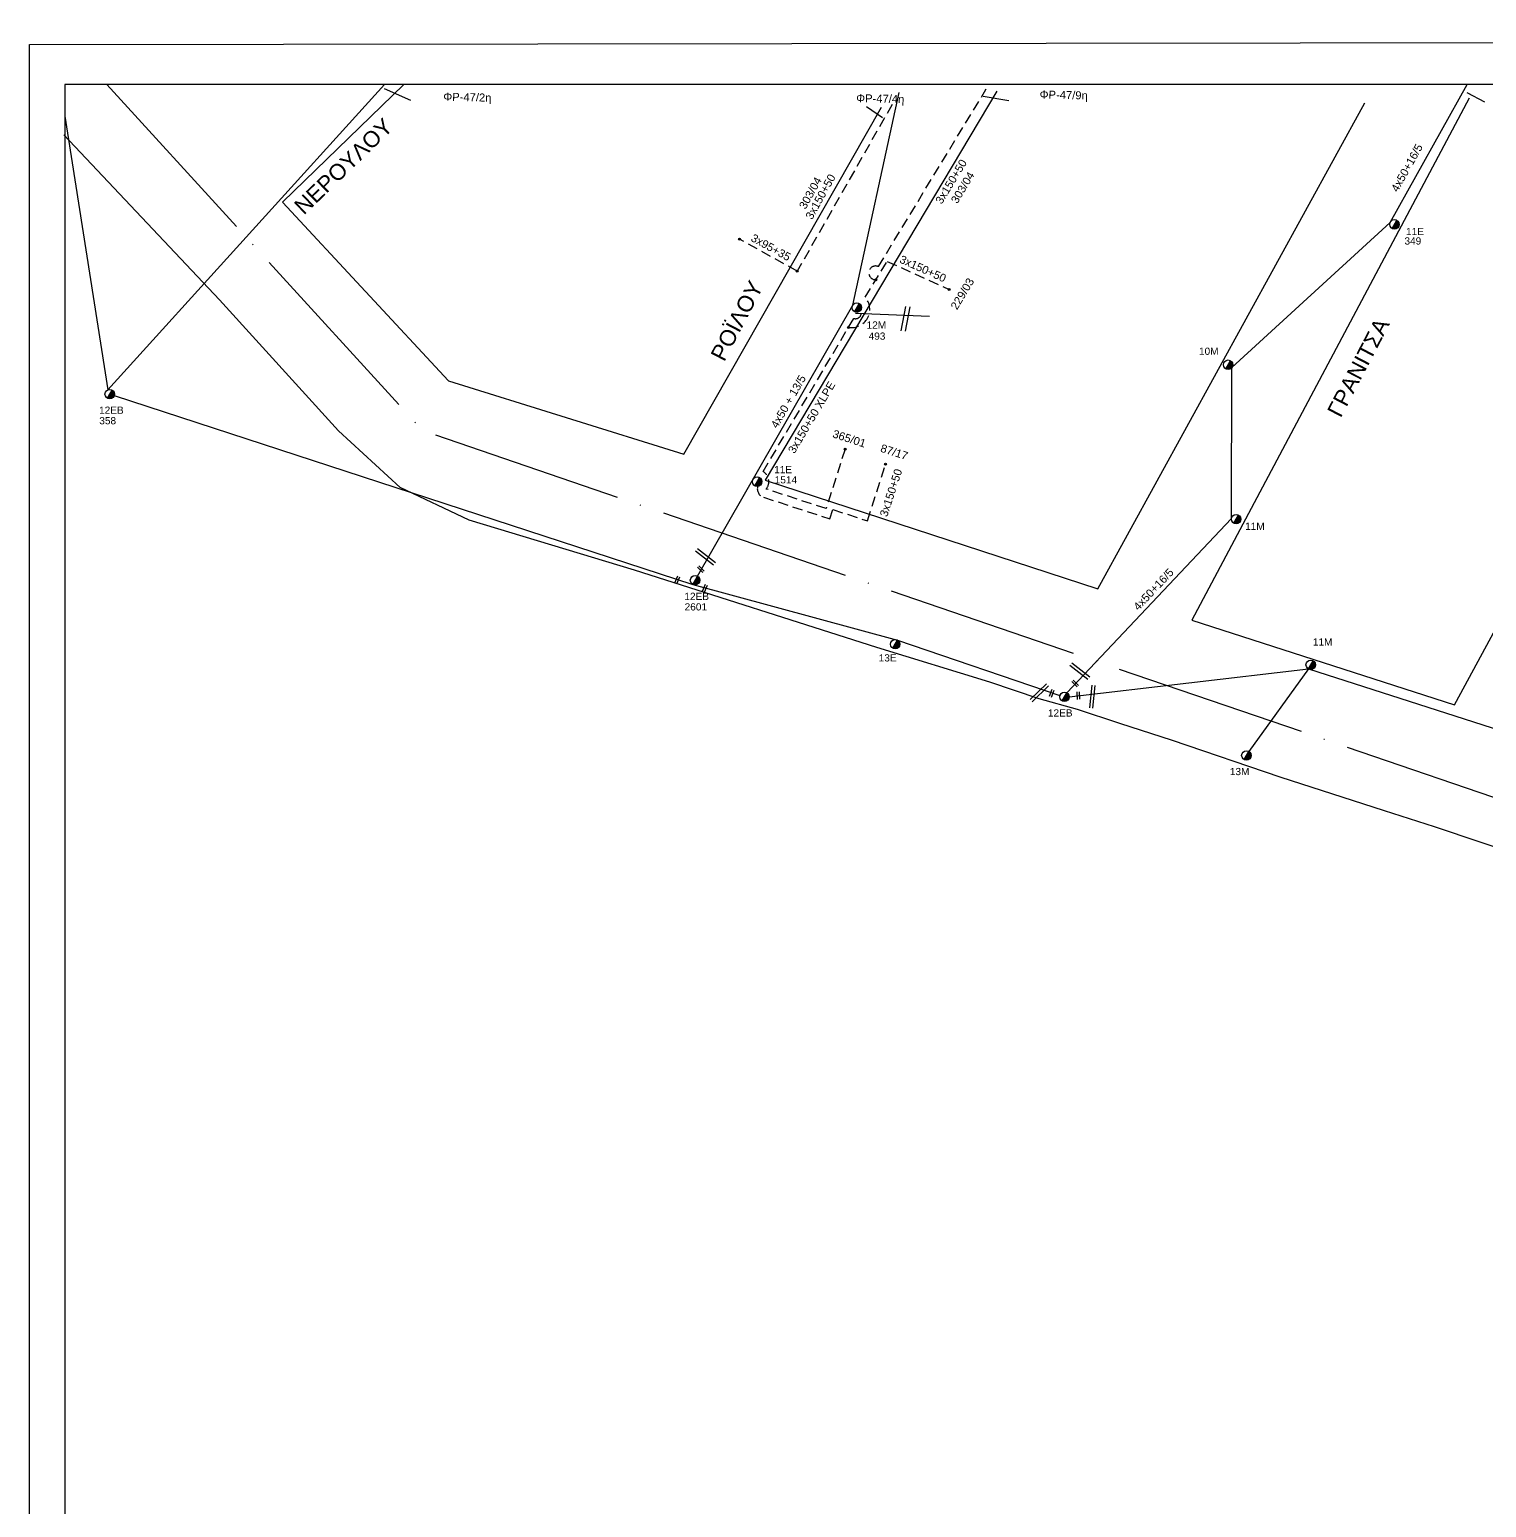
# Model space of a CAD drawing. Header units: millimetres. Extents: x -2591 to -1162, y 241 to 765.
# Drawn here: x -2590.8 to -2408.8, y 580.4 to 765 of the extents above; entities that cross this region are included whole.
import ezdxf
from ezdxf.enums import TextEntityAlignment as Align

# ---------------------------------------------------------------- set-up
doc = ezdxf.new("R2010")
doc.units = ezdxf.units.MM
doc.linetypes.add('ACAD_ISO04W100', pattern=[30, 24, -3, 0, -3])
doc.linetypes.add('DASHED', pattern=[19.05, 12.7, -6.35])
for name, color, linetype in [('3x150+50', 7, 'Continuous'), ('3x150+50 XLPE', 7, 'SYN_LINE'), ('3x95+35', 7, 'Continuous'), ('4x50 + 13_5', 7, 'SYN_LINE'), ('4x50+16_5', 7, 'Continuous'), ('TEXT ΚΑΛΩΔΙΩΝ', 7, 'Continuous'), ('Άγνωστα', 7, 'Continuous'), ('ΑΓΝΩΣΤΟ ΕΝΑΕΡΙΟ ΚΑΛΩΔΙΟ', 7, 'Continuous'), ('Επιγραφές - Σχήματα', 7, 'Continuous'), ('Καλώδια ΧΤ   3x150AL+50CU', 7, 'DASHED'), ('Μηχανική τομή', 7, 'Continuous'), ('Στύλος ΦΜ', 7, 'Continuous'), ('Στύλος ΦΜ @ 1', 7, 'Continuous'), ('Συνδέσεις', 7, 'Continuous'), ('Τομή', 7, 'Continuous'), ('ΥΠΟΒΑΘΡΟ ΔΕΗ', 7, 'Continuous')]:
    doc.layers.add(name, color=color, linetype=linetype)
doc.styles.add('arial', font='arial.ttf')
doc.styles.get("Standard").update_dxf_attribs({"font": 'arial.ttf'})
doc.linetypes.add('SYN_LINE', pattern='A,0.5,-0.0001,["/\\/\\/\\/",Standard,S=0.1,R=0,X=0,Y=-0.05],-0.25', length=0.7501)
doc.dimstyles.new('ISO-25', dxfattribs={"dimtxt": 2.5, "dimasz": 2.5, "dimexe": 1.25, "dimexo": 0.625, "dimtad": 1, "dimtxsty": 'Standard', "dimcen": 2.5, "dimadec": 0, "dimazin": 0, "dimtfac": 1, "dimtmove": 0, "dimatfit": 3, "dimfxl": 1, "dimarcsym": 0})

# ---------------------------------------------------------------- blocks, each defined once
blk = doc.blocks.new('ΥΠΑΡΧΩΝ ΤΣΙΜΕΝΤΕΝΙΟΣ ΣΤΥΛΟΣ')
at = {"layer": 'Στύλος ΦΜ'}
blk.add_hatch(color=256, dxfattribs=at).paths.add_polyline_path([(-1.29, -2.28, 0.574793), (2.62, 0, 0.268822), (1.3, 2.27)])
blk.add_line((-1.29, -2.28), (1.3, 2.27), dxfattribs=at)
blk.add_circle((0, 0), 2.62, dxfattribs=at)
at = {"layer": 'Στύλος ΦΜ', "flags": 4}
for tag, p in [('ΑΡΙΘΜΟΣ', (-4.68, 8.05)), ('ΤΥΠΟΣ', (-4.91, 3.03))]:
    blk.add_attdef(tag, p, '', height=4, dxfattribs=at)
blk = doc.blocks.new('ΜΗΧΑΝΙΚΗ ΤΟΜΗ')
at = {"layer": 'Μηχανική τομή', "ltscale": 40}
for p, q in [((0, 0.76), (-3.79, 0.76)), ((0, -0.34), (-3.79, -0.34))]:
    blk.add_line(p, q, dxfattribs=at)
blk = doc.blocks.new('ΤΟΜΗ')
at = {"layer": 'Τομή', "ltscale": 40}
for p, q in [((-0.03, -1.92), (-11.4, -1.92)), ((-0.03, -3.42), (-11.4, -3.42))]:
    blk.add_line(p, q, dxfattribs=at)
blk = doc.blocks.new('_ΣΥΝΔΕΣΗ')
at = {"layer": 'Συνδέσεις', "linetype": 'SYN_LINE', "ltscale": 40}
blk.add_hatch(color=256, dxfattribs=at).paths.add_polyline_path([(0.5, -0.01, 1), (-0.5, -0.01, 1)])
at = {"layer": 'Συνδέσεις'}
blk.add_circle((0, -0.01), 0.5, dxfattribs=at)

msp = doc.modelspace()

# ---------------------------------------------------------------- linework, layer by layer
at = {"layer": '3x150+50', "color": 62, "linetype": 'DASHED', "lineweight": -3, "ltscale": 0.1}
for points in [[(-2485.109, 733.775, -1.2368491), (-2484.777, 735.432), (-2471.315, 757.614)], [(-2488.521, 727.827, 0.7036512), (-2486.438, 731.615), (-2483.692, 736.079), (-2475.942, 732.577)]]:
    msp.add_lwpolyline(points, format="xyb", dxfattribs=at)
at = {"layer": '3x150+50', "color": 173, "linetype": 'DASHED', "lineweight": -3, "ltscale": 0.1}
msp.add_lwpolyline([(-2483.078, 755.658), (-2494.92, 734.856)], dxfattribs=at)
at = {"layer": '3x150+50 XLPE', "color": 62, "linetype": 'DASHED', "lineweight": -3, "ltscale": 0.1}
msp.add_lwpolyline([(-2488.949, 712.631), (-2491.318, 705.196), (-2498.798, 707.632, 0.4573377), (-2499.189, 709.817), (-2487.857, 728.949, 0.669184), (-2487.011, 729.944)], format="xyb", dxfattribs=at)
at = {"layer": '3x95+35', "color": 173, "linetype": 'DASHED', "lineweight": -3, "ltscale": 0.1}
msp.add_lwpolyline([(-2494.918, 734.861), (-2502.142, 738.856)], dxfattribs=at)
at = {"layer": '4x50 + 13_5', "color": 173, "linetype": 'Continuous', "lineweight": -3, "ltscale": 0.1}
msp.add_lwpolyline([(-2507.395, 696.746), (-2487.982, 730.609), (-2482.171, 757.155)], dxfattribs=at)
at = {"layer": '4x50+16_5', "color": 1, "linetype": 'Continuous', "lineweight": -3, "ltscale": 0.1}
msp.add_lwpolyline([(-2461.255, 682.178), (-2440.688, 703.964), (-2440.634, 722.814), (-2420.879, 740.915), (-2411.256, 758.187)], dxfattribs=at)
at = {"layer": 'Άγνωστα', "lineweight": -3, "ltscale": 0.1}
msp.add_lwpolyline([(-1162.289, 242.781), (-2590.8, 240.93), (-2590.808, 763.187), (-1162.297, 765.038)], close=True, dxfattribs=at)
at = {"layer": 'ΑΓΝΩΣΤΟ ΕΝΑΕΡΙΟ ΚΑΛΩΔΙΟ', "color": 6, "linetype": 'Continuous', "lineweight": -3, "ltscale": 0.1}
for points in [[(-2581.023, 720.039), (-2581.023, 720.039), (-2546.471, 758.187)], [(-2586.401, 754.222), (-2581.023, 720.039)], [(-2580.24, 719.304), (-2507.978, 695.723), (-2482.388, 688.757), (-2462.114, 681.831)]]:
    msp.add_lwpolyline(points, dxfattribs=at)
at = {"layer": 'ΑΓΝΩΣΤΟ ΕΝΑΕΡΙΟ ΚΑΛΩΔΙΟ', "color": 27, "linetype": 'Continuous', "lineweight": -3, "ltscale": 0.1}
for points in [[(-2460.96, 681.692), (-2431.078, 685.168), (-2403.603, 676.33), (-2378.028, 668.229)], [(-2431.078, 685.168), (-2438.533, 674.861)]]:
    msp.add_lwpolyline(points, dxfattribs=at)
at = {"layer": 'Καλώδια ΧΤ   3x150AL+50CU', "color": 173, "linetype": 'DASHED', "ltscale": 0.1}
msp.add_lwpolyline([(-2499.867, 707.971, 0.4068724), (-2499.131, 706.608), (-2490.87, 703.917), (-2490.458, 705.069), (-2486.147, 703.664), (-2483.932, 710.615)], format="xyb", dxfattribs=at)
at = {"layer": 'ΥΠΟΒΑΘΡΟ ΔΕΗ', "lineweight": -3}
msp.add_lwpolyline([(-2586.401, 249.271), (-1235.778, 249.271), (-1235.778, 758.187), (-2586.401, 758.187)], close=True, dxfattribs=at)
at = {"layer": 'ΥΠΟΒΑΘΡΟ ΔΕΗ', "linetype": 'ACAD_ISO04W100', "lineweight": 30, "flags": 128}
msp.add_lwpolyline([(-2581.141, 758.187), (-2541.759, 714.967), (-2385.005, 661.277), (-2294.541, 600.032), (-2350.056, 396.261), (-2380.89, 405.676), (-2412.14, 410.774), (-2419.019, 347.031), (-2424.604, 288.141), (-2395.053, 280.604), (-2365.078, 264.993), (-2343.075, 249.271)], dxfattribs=at)
at = {"layer": 'ΥΠΟΒΑΘΡΟ ΔΕΗ', "lineweight": -3}
for points in [[(-2544.073, 758.187), (-2559.229, 743.492), (-2538.468, 721.164), (-2509.086, 712), (-2484.405, 755.344)], [(-2470.005, 757.328), (-2498.949, 708.731), (-2457.36, 695.185), (-2424.018, 755.904)], [(-2410.992, 756.464), (-2445.636, 691.261), (-2412.816, 680.682), (-2371.831, 756.363)], [(-2403.799, 661.547), (-2415.307, 665.452), (-2421.572, 667.451), (-2434.586, 671.623), (-2448.049, 676.22), (-2454.614, 678.352), (-2459.932, 680.092), (-2464.697, 681.424), (-2470.862, 683.523), (-2484.992, 687.853), (-2515.246, 697.495), (-2535.886, 703.765), (-2544.517, 707.829), (-2552.206, 714.913), (-2567.069, 731.269), (-2586.509, 751.873)]]:
    msp.add_lwpolyline(points, dxfattribs=at)
at = {"layer": 'ΥΠΟΒΑΘΡΟ ΔΕΗ', "linetype": 'Continuous', "lineweight": -3, "ltscale": 0.1}
for points in [[(-2487.639, 729.621), (-2478.417, 729.23)], [(-2481.403, 730.436), (-2481.974, 727.389)], [(-2480.88, 730.384), (-2481.452, 727.337)]]:
    msp.add_lwpolyline(points, dxfattribs=at)

# ---------------------------------------------------------------- block references
at = {"layer": 'Μηχανική τομή', "lineweight": -3, "xscale": 0.2499999999999677, "yscale": 0.2499999999999677, "zscale": 0.2499999999999677}
for p, rotation in [((-2506.667, 697.251), 315.0517201312832), ((-2510.131, 695.879), 247.286593938801), ((-2506.673, 694.827), 247.286593938801), ((-2459.909, 682.963), 315.0517201312832), ((-2463.353, 681.706), 247.286593938801), ((-2459.828, 681.356), 273.0109784516241)]:
    msp.add_blockref('ΜΗΧΑΝΙΚΗ ΤΟΜΗ', p, dxfattribs=dict(at, rotation=rotation))
at = {"layer": 'Στύλος ΦΜ @ 1', "lineweight": -3, "ltscale": 40}
ref = msp.add_blockref('ΥΠΑΡΧΩΝ ΤΣΙΜΕΝΤΕΝΙΟΣ ΣΤΥΛΟΣ', (-2420.33, 740.703), dxfattribs=dict(at, xscale=0.2249999999999943, yscale=0.2249999999999943, zscale=0.2249999999999943))
ref.add_attrib('ΤΥΠΟΣ', '11E', dxfattribs={"layer": 'Στύλος ΦΜ', "height": 0.9, "flags": 4}).set_placement((-2418.88, 739.091), align=Align.BOTTOM_LEFT)
ref.add_attrib('ΑΡΙΘΜΟΣ', '349', (-2419.078, 738.176), dxfattribs={"layer": 'Στύλος ΦΜ', "height": 0.9, "flags": 4})
ref = msp.add_blockref('ΥΠΑΡΧΩΝ ΤΣΙΜΕΝΤΕΝΙΟΣ ΣΤΥΛΟΣ', (-2487.483, 730.296), dxfattribs=dict(at, xscale=0.2249999999999943, yscale=0.2249999999999943, zscale=0.2249999999999943))
ref.add_attrib('ΤΥΠΟΣ', '12M', dxfattribs={"layer": 'Στύλος ΦΜ', "height": 0.9, "flags": 4}).set_placement((-2486.256, 727.403), align=Align.BOTTOM_LEFT)
ref.add_attrib('ΑΡΙΘΜΟΣ', '493', (-2486.009, 726.289), dxfattribs={"layer": 'Στύλος ΦΜ', "height": 0.9, "flags": 4})
ref = msp.add_blockref('ΥΠΑΡΧΩΝ ΤΣΙΜΕΝΤΕΝΙΟΣ ΣΤΥΛΟΣ', (-2441.103, 723.17), dxfattribs=dict(at, xscale=0.2249999999999943, yscale=0.2249999999999943, zscale=0.2249999999999943))
ref.add_attrib('ΤΥΠΟΣ', '10M', dxfattribs={"layer": 'Στύλος ΦΜ', "height": 0.9, "flags": 4}).set_placement((-2444.744, 724.133), align=Align.BOTTOM_LEFT)
ref = msp.add_blockref('ΥΠΑΡΧΩΝ ΤΣΙΜΕΝΤΕΝΙΟΣ ΣΤΥΛΟΣ', (-2580.797, 719.496), dxfattribs=dict(at, xscale=0.2249999999999943, yscale=0.2249999999999943, zscale=0.2249999999999943))
ref.add_attrib('ΤΥΠΟΣ', '12EB', dxfattribs={"layer": 'Στύλος ΦΜ', "height": 0.9, "flags": 4}).set_placement((-2582.127, 716.767), align=Align.BOTTOM_LEFT)
ref.add_attrib('ΑΡΙΘΜΟΣ', '358', (-2582.098, 715.723), dxfattribs={"layer": 'Στύλος ΦΜ', "height": 0.9, "flags": 4})
ref = msp.add_blockref('ΥΠΑΡΧΩΝ ΤΣΙΜΕΝΤΕΝΙΟΣ ΣΤΥΛΟΣ', (-2499.938, 708.555), dxfattribs=dict(at, xscale=0.2249999999999943, yscale=0.2249999999999943, zscale=0.2249999999999943))
ref.add_attrib('ΤΥΠΟΣ', '11Ε', dxfattribs={"layer": 'Στύλος ΦΜ', "height": 0.9, "flags": 4}).set_placement((-2497.808, 709.342), align=Align.BOTTOM_LEFT)
ref.add_attrib('ΑΡΙΘΜΟΣ', '1514', (-2497.736, 708.336), dxfattribs={"layer": 'Στύλος ΦΜ', "height": 0.9, "flags": 4})
ref = msp.add_blockref('ΥΠΑΡΧΩΝ ΤΣΙΜΕΝΤΕΝΙΟΣ ΣΤΥΛΟΣ', (-2440.105, 703.879), dxfattribs=dict(at, xscale=0.2249999999999943, yscale=0.2249999999999943, zscale=0.2249999999999943))
ref.add_attrib('ΤΥΠΟΣ', '11M', dxfattribs={"layer": 'Στύλος ΦΜ', "height": 0.9, "flags": 4}).set_placement((-2438.983, 702.267), align=Align.BOTTOM_LEFT)
ref = msp.add_blockref('ΥΠΑΡΧΩΝ ΤΣΙΜΕΝΤΕΝΙΟΣ ΣΤΥΛΟΣ', (-2507.688, 696.235), dxfattribs=dict(at, xscale=0.2249999999999943, yscale=0.2249999999999943, zscale=0.2249999999999943))
ref.add_attrib('ΤΥΠΟΣ', '12EB', dxfattribs={"layer": 'Στύλος ΦΜ', "height": 0.9, "flags": 4}).set_placement((-2509.018, 693.507), align=Align.BOTTOM_LEFT)
ref.add_attrib('ΑΡΙΘΜΟΣ', '2601', (-2508.989, 692.463), dxfattribs={"layer": 'Στύλος ΦΜ', "height": 0.9, "flags": 4})
ref = msp.add_blockref('ΥΠΑΡΧΩΝ ΤΣΙΜΕΝΤΕΝΙΟΣ ΣΤΥΛΟΣ', (-2482.681, 688.246), dxfattribs=dict(at, xscale=0.2249999999999943, yscale=0.2249999999999943, zscale=0.2249999999999943))
ref.add_attrib('ΤΥΠΟΣ', '13E', dxfattribs={"layer": 'Στύλος ΦΜ', "height": 0.9, "flags": 4}).set_placement((-2484.747, 685.823), align=Align.BOTTOM_LEFT)
ref = msp.add_blockref('ΥΠΑΡΧΩΝ ΤΣΙΜΕΝΤΕΝΙΟΣ ΣΤΥΛΟΣ', (-2430.788, 685.68), dxfattribs=dict(at, xscale=0.2249999999999943, yscale=0.2249999999999943, zscale=0.2249999999999943))
ref.add_attrib('ΤΥΠΟΣ', '11M', dxfattribs={"layer": 'Στύλος ΦΜ', "height": 0.9, "flags": 4}).set_placement((-2430.523, 687.804), align=Align.BOTTOM_LEFT)
ref = msp.add_blockref('ΥΠΑΡΧΩΝ ΤΣΙΜΕΝΤΕΝΙΟΣ ΣΤΥΛΟΣ', (-2461.548, 681.667), dxfattribs=dict(at, xscale=0.2249999999999943, yscale=0.2249999999999943, zscale=0.2249999999999943))
ref.add_attrib('ΤΥΠΟΣ', '12EB', dxfattribs={"layer": 'Στύλος ΦΜ', "height": 0.9, "flags": 4}).set_placement((-2463.614, 678.938), align=Align.BOTTOM_LEFT)
ref = msp.add_blockref('ΥΠΑΡΧΩΝ ΤΣΙΜΕΝΤΕΝΙΟΣ ΣΤΥΛΟΣ', (-2438.826, 674.35), dxfattribs=dict(at, xscale=0.2249999999999943, yscale=0.2249999999999943, zscale=0.2249999999999943))
ref.add_attrib('ΤΥΠΟΣ', '13M', dxfattribs={"layer": 'Στύλος ΦΜ', "height": 0.9, "flags": 4}).set_placement((-2440.891, 671.621), align=Align.BOTTOM_LEFT)
at = {"layer": 'Συνδέσεις', "lineweight": -3, "xscale": 0.25, "yscale": 0.25, "zscale": 0.25}
for p in [(-2502.141, 738.859), (-2494.918, 734.861), (-2485.108, 733.778), (-2475.941, 732.58), (-2488.52, 727.83), (-2488.949, 712.631), (-2483.893, 710.737)]:
    msp.add_blockref('_ΣΥΝΔΕΣΗ', p, dxfattribs=at)
at = {"layer": 'Τομή', "lineweight": -3, "xscale": 0.2499999999999997, "yscale": 0.2499999999999997, "zscale": 0.2499999999999997}
for p, rotation in [((-2507.915, 699.536), 142.1057490031569), ((-2461.157, 685.248), 142.1057490031569), ((-2465.248, 680.705), 223.9127350899728), ((-2457.522, 680.19), 263.807698398005)]:
    msp.add_blockref('ΤΟΜΗ', p, dxfattribs=dict(at, rotation=rotation))

# ---------------------------------------------------------------- texts
at = {"layer": 'TEXT ΚΑΛΩΔΙΩΝ', "linetype": 'Continuous', "lineweight": -3, "ltscale": 0.1}
for s, rotation, p in [('4x50+16/5', 60.87395, (-2418.774, 747.767)), ('3x150+50', 58.74751, (-2475.704, 746.047)), ('3x150+50', 61.06269, (-2492.018, 744.162)), ('3x95+35', 331.05399, (-2498.211, 737.825)), ('3x150+50', 335.68493, (-2479.222, 735.157)), ('4x50 + 13/5', 60.17423, (-2496.036, 718.57)), ('3x150+50 XLPE', 59.36009, (-2493.128, 716.586)), ('3x150+50', 72, (-2483.217, 707.171)), ('4x50+16/5', 46.64676, (-2450.428, 695.103))]:
    msp.add_text(s, height=1, rotation=rotation, dxfattribs=at).set_placement(p, align=Align.MIDDLE_CENTER)
at = {"layer": 'Άγνωστα', "color": 7, "lineweight": -3}
note = msp.add_mtext_dynamic_manual_height_columns('ΦΡ-47/2η\\P', width=1.8, gutter_width=2.31, heights=[0.73, 0], dxfattribs=dict(at, insert=(-2543.224, 757.256), char_height=1, attachment_point=1, rotation=358.67026))
note = msp.add_mtext_dynamic_manual_height_columns('ΦΡ-47/9η\\P', width=1.8, gutter_width=2.31, heights=[0.73, 0], dxfattribs=dict(at, insert=(-2468.742, 757.533), char_height=1, attachment_point=1, rotation=358.67026))
note = msp.add_mtext_dynamic_manual_height_columns('ΦΡ-47/4η\\P', width=1.8, gutter_width=2.31, heights=[0.73, 0], dxfattribs=dict(at, insert=(-2491.655, 757.073), char_height=1, attachment_point=1, rotation=358.67026))
at = {"layer": 'Άγνωστα', "color": 7, "lineweight": -3, "char_height": 1, "attachment_point": 1}
for s, insert, rotation in [('303/04', (-2494.762, 742.993), 61), ('303/04', (-2475.793, 743.721), 59), ('229/03', (-2475.832, 730.46), 59), ('365/01', (-2490.295, 715.068), 342), ('87/17', (-2484.309, 713.278), 342)]:
    msp.add_mtext_dynamic_manual_height_columns(s, width=1.8, gutter_width=2.31, heights=[0.73], dxfattribs=dict(at, insert=insert, rotation=rotation))
at = {"layer": 'ΥΠΟΒΑΘΡΟ ΔΕΗ', "lineweight": -3, "ltscale": 40, "char_height": 2, "width": 26.31339, "attachment_point": 1, "style": 'arial'}
for s, insert, rotation in [('ΝΕΡΟΥΛΟΥ', (-2557.937, 743.23), 44.01076), ('ΡΟΪΛΟΥ', (-2505.828, 724.368), 62.50858), ('ΓΡΑΝΙΤΣΑ', (-2428.819, 717.353), 62.50858)]:
    msp.add_mtext(s, dxfattribs=dict(at, insert=insert, rotation=rotation))

# ---------------------------------------------------------------- leaders
at = {"layer": 'Επιγραφές - Σχήματα', "ltscale": 40}
for points in [[(-2546.523, 757.664), (-2543.216, 756.215)], [(-2411.299, 757.167), (-2409.065, 756.025)], [(-2484.266, 754.009), (-2486.258, 755.399)], [(-2471.694, 756.706), (-2468.476, 756.181)]]:
    msp.add_leader(points, dimstyle='ISO-25', override={"dimasz": 0.5, "dimtad": 0}, dxfattribs=at)

doc.saveas('drawing.dxf')
